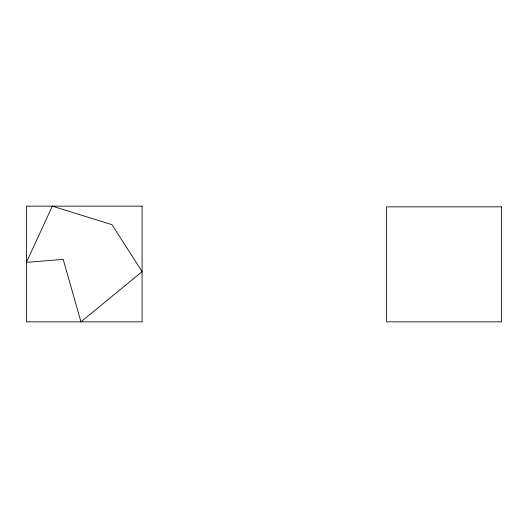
<?xml version="1.0" encoding="UTF-8"?>
<svg xmlns="http://www.w3.org/2000/svg" width="528" height="528" viewBox="0 0 528 528"><rect width="100%" height="100%" fill="white"/><g stroke="black" fill="none" stroke-linecap="round" stroke-linejoin="round"><path stroke-width="0.79" d="M52.338 206.151L26.4 262.357L63.195 259.406L80.949 321.849L142.098 271.623L112.035 224.69L52.338 206.151M142.098 206.151L26.4 206.151L26.4 321.849L142.098 321.849L142.098 206.151M501.6 206.844L386.588 206.844L386.588 321.849L501.6 321.849L501.6 206.844"/></g></svg>
